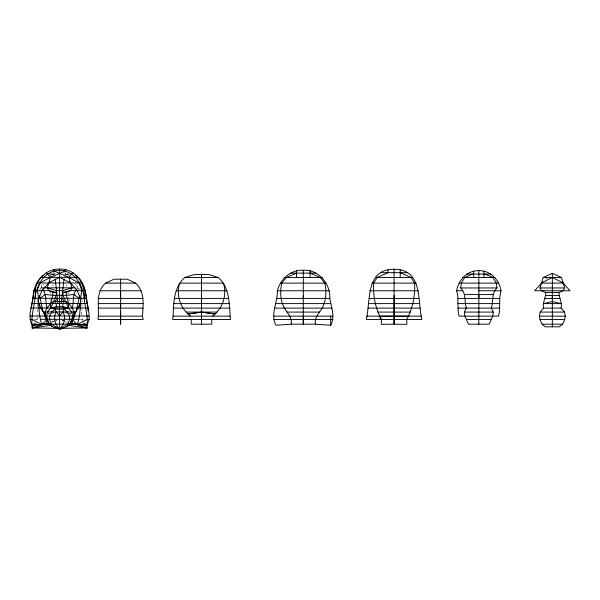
<?xml version="1.0" encoding="UTF-8"?>
<svg xmlns="http://www.w3.org/2000/svg" width="600" height="600" viewBox="0 0 600 600"><rect width="100%" height="100%" fill="white"/><g stroke="black" fill="none" stroke-linecap="round" stroke-linejoin="round"><path stroke-width="0.45" stroke-dasharray="3 2.25" d="M69.09 300.81L69.113 299.13M81.51 315.127L81.915 308.88M49.852 275.19L52.463 274.388L52.71 271.335M41.895 284.603L41.46 287.835L39.787 289.515M50.633 294.038L50.865 292.335M37.553 316.853L37.005 319.327L35.685 321.683M48.097 273.233L52.463 274.388L52.77 273L56.182 273M52.635 286.343L53.258 284.625M54.578 276.495L53.43 273.96L54.21 271.875M64.605 276.495L65.752 273.96L64.972 271.875M34.365 324.045L35.242 322.47M76.718 289.237L77.722 287.835L77.287 284.603M39.983 289.245L43.605 284.377M545.768 279.157L547.065 278.025M50.242 275.31L53.43 273.96M51.922 322.26L53.633 321.608M54.48 321.285L57.037 320.303M51.63 321.84L56.94 320.16M64.942 274.388L71.085 273.233M82.485 323.993L86.115 323.97M63 273L66.412 273M48.218 273.96L55.193 273.96M70.965 273.96L65.752 273.96L68.94 275.31M52.463 274.388L55.133 274.388M43.11 287.835L41.46 287.835L42.465 289.237M34.29 319.327L39.075 319.327M80.108 319.327L84.892 319.327M36.735 323.962L33.075 323.962L36.697 323.993M82.448 323.962L86.108 323.962M64.927 312.728L68.49 313.237M64.92 312.735L68.475 313.252M66.72 274.388L69.33 275.19M62.242 320.16L67.552 321.84M62.145 320.303L64.703 321.285M65.55 321.608L67.252 322.26M77.722 287.835L79.395 289.515M75.578 284.377L79.2 289.245M83.498 321.683L82.177 319.327L81.63 316.853M83.94 322.47L84.817 324.045M65.925 284.625L66.54 286.343M68.317 292.335L68.55 294.038M37.267 308.88L37.672 315.127M50.062 299.13L50.085 300.81M81.975 299.153L81.975 302.625M81.975 304.388L81.975 307.087M37.207 299.153L37.207 302.625M37.207 304.388L37.207 307.087M49.823 313.38L48.045 313.635L49.8 313.358M54.262 312.735L50.707 313.252L54.248 312.728M71.16 313.612L69.383 313.358L71.137 313.635"/><path stroke-width="0.9" d="M79.725 295.74C76.53 308.145 75.345 326.73 59.588 329.145L59.595 269.1C75.067 268.365 86.093 283.688 84.195 298.29C84.863 307.267 88.275 316.043 87.023 325.132L69.63 324.18M120.615 312.082L120.615 324.18L120.615 279.195M120.615 308.108L120.615 303.608M120.615 298.41L120.615 290.76M201.532 319.447L201.532 316.147M201.532 303.608L201.525 274.507L201.532 277.462M201.532 290.76L201.532 287.962M303.293 316.147L303.285 324.18L303.293 270.263C318.495 269.235 330.555 283.785 329.82 298.41C331.178 307.207 335.415 316.778 330.72 325.252L315.293 324.18L291.293 324.18L275.858 325.252C270.225 314.235 277.71 302.265 277.388 290.76C280.335 279.03 290.85 269.505 303.285 270.263M394.08 269.91L394.08 269.22C365.43 269.265 370.74 300.24 366.33 319.447L421.822 319.447C417.42 300.24 422.73 269.265 394.08 269.22L394.08 324.18L406.853 324.337L406.77 319.447C412.635 308.655 415.327 295.395 414.548 283.11L411.007 277.462L400.215 272.685M478.838 324.18L478.838 270.608C467.197 270.472 458.482 279.705 456.638 290.76C459.105 299.07 456.893 307.763 459.127 316.147L498.54 316.147C500.775 307.763 498.562 299.07 501.03 290.76C499.192 279.705 490.47 270.472 478.838 270.608M552.345 326.82L552.345 273.382L561.472 277.462L564.705 287.962L563.13 290.76L558.908 292.53L545.783 292.53L541.56 290.76L539.985 287.962L543.217 277.462L552.345 273.382M173.085 316.147C173.58 302.722 173.828 286.972 184.83 277.462L194.4 274.507L208.657 274.507L218.228 277.462C230.325 287.843 229.028 305.077 230.46 319.447L172.597 319.447L173.085 316.147L229.965 316.147M50.468 324.173L32.16 325.132C27.465 316.65 31.703 307.087 33.068 298.29C33.172 289.92 36.352 280.222 43.508 275.415M69.645 323.962L77.88 323.962L46.815 324.218L46.898 319.327C42.068 312.51 41.648 303.608 39.457 295.74M387.945 269.91L387.945 272.685L377.153 277.462L373.612 283.11C372.832 295.395 375.525 308.655 381.382 319.447L381.3 324.337L394.08 324.18L394.08 295.47M42.142 324.03L47.595 324.06L32.16 325.132C30.773 313.485 36.098 302.317 35.197 290.64C36.652 278.513 47.22 268.695 59.588 269.1L59.595 270.487C74.49 270.233 82.92 285.18 84.195 298.29M59.595 270.487C47.955 270.353 39.24 279.585 37.395 290.64C39.735 301.822 37.785 313.545 41.91 324.525L47.138 319.327L72.045 319.327L77.273 324.525L87.338 319.327L89.183 319.327C89.453 312.15 87.442 305.257 86.115 298.29C86.01 289.92 82.823 280.222 75.675 275.415M66.675 326.7L69.9 324.06L71.977 319.327L72.555 316.028L71.782 311.962L68.392 307.98C69.57 302.572 66.225 297.72 66.157 292.403L70.373 290.64L85.492 290.64M545.783 292.53C545.707 297.84 542.362 302.692 543.548 308.108L540.15 312.082L539.377 316.147L539.955 319.447L542.033 324.18L545.257 326.82L559.433 326.82L562.658 324.18L564.735 319.447L565.312 316.147L564.54 312.082L561.143 308.108C562.327 302.692 558.982 297.84 558.908 292.53M484.995 274.08L492.96 277.462L496.312 283.11L496.972 287.962C491.317 293.355 493.47 301.327 491.362 308.108L493.29 312.082L492.735 316.147L489.225 324.18L468.442 324.18L464.94 316.147L464.377 312.082L466.305 308.108C464.197 301.327 466.35 293.355 460.702 287.962L461.355 283.11L464.707 277.462L472.673 274.08M64.035 278.955L61.177 303.487M142.47 316.147C143.28 304.793 144.968 291.585 135.562 283.11L127.245 279.195L113.985 279.195L105.66 283.11C94.665 292.478 99.727 307.237 98.025 319.447L143.197 319.447L142.47 316.147L98.752 316.147M71.82 320.903L71.94 319.327L79.2 319.327M315.293 324.18C314.31 317.603 319.072 313.215 322.163 308.108C326.31 300.472 326.715 291.45 324.803 283.11L320.265 277.462L310.11 273.127M33.682 290.64L48.802 290.64L53.025 292.403C52.957 297.72 49.605 302.572 50.79 307.98L47.4 311.962L46.627 316.028L47.205 319.327L49.282 324.06L52.5 326.7L59.588 329.145L67.823 324.06L69.645 319.365L69.39 316.028L67.605 311.962L64.102 309.15L62.648 306.615L63.037 303.487L64.373 301.597L65.955 301.447C70.605 304.815 74.468 310.095 74.55 316.028L72.285 319.327L72.052 320.903M55.148 278.955L56.557 290.64L56.153 295.35L50.79 307.98L55.08 309.15L64.102 309.15L68.392 307.98L63.03 295.35L62.625 290.64L71.948 287.835L68.715 277.343L54.472 271.178L53.453 269.79M31.23 307.98L33.93 291.487M52.5 326.7L49.2 324.06L44.633 316.028C44.715 310.095 48.578 304.815 53.227 301.447L64.373 301.597L61.927 298.29M74.047 311.962L73.485 316.028L69.975 324.06M34.987 298.29L36.3 290.64L40.043 282.99L50.468 277.343L64.71 271.178L65.73 269.79M77.273 324.525C81.398 313.545 79.448 301.822 81.787 290.64L79.14 282.99L68.715 277.343L73.02 272.565M72.12 307.98C74.332 301.808 71.948 294.42 76.718 289.237M53.025 292.403L56.407 292.403L48.802 290.64L47.227 287.835L50.468 277.343L46.162 272.565M64.102 309.15L62.843 311.962C66.517 317.572 63.93 324.728 59.588 329.145L51.36 324.06L49.537 319.365L49.785 316.028L51.578 311.962L55.08 309.15L56.535 306.615L56.137 303.487L54.81 301.597L57.255 298.29L56.557 290.64L47.227 287.835M89.183 319.327L87.023 325.132L71.588 324.06L72.367 324.218L72.285 319.327L74.55 316.028L73.5 317.347M38.812 298.29L41.932 290.64L49.778 281.858M55.08 309.15L56.34 311.962C52.657 317.572 55.252 324.728 59.588 329.145M80.445 303.487L76.012 311.962L43.17 311.962L40.718 307.98L38.265 301.755M34.102 290.64L35.182 288.345M57.765 328.312L32.16 327.975L33.922 324.832M71.948 287.835L70.373 290.64L62.775 292.403L66.157 292.403M78.855 306.487L80.295 304.237M212.61 316.147C222.667 308.468 227.19 295.32 223.425 283.11L179.632 283.11C175.868 295.32 180.39 308.468 190.44 316.147M62.843 311.962L59.588 316.02L56.34 311.962M542.528 281.978L534.69 290.76L570 290.76L562.162 281.978M39.848 298.29L45.428 294.457L52.793 295.35L66.39 295.35L73.755 294.457L79.335 298.29M48.48 282.99L59.595 277.343L70.703 282.99L77.242 290.64L80.37 298.29M296.468 273.127L286.312 277.462L281.775 283.11C279.862 291.45 280.267 300.472 284.415 308.108C287.505 313.215 292.267 317.603 291.293 324.18M46.815 324.218L49.373 323.235M32.16 324.765L32.16 327.975L47.205 323.235M50.79 307.98L56.535 306.615L62.648 306.615L68.392 307.98M188.205 314.017L201.525 312.082L214.875 313.987M32.16 327.975L51.36 325.237M188.175 313.987L201.525 312.082L214.853 314.017M60.502 328.327L87.023 327.975L87.023 323.962M380.655 272.685L407.505 272.685M290.925 273.127L315.66 273.127M466.59 274.08L491.077 274.08M40.53 277.343L78.653 277.343M184.83 277.462L218.228 277.462M284.228 277.462L322.35 277.462M375.413 277.462L412.74 277.462M462.638 277.462L495.03 277.462M543.217 277.462L561.472 277.462M37.035 282.99L82.148 282.99M105.66 283.11L135.562 283.11M280.733 283.11L325.845 283.11M371.873 283.11L416.28 283.11M459.285 283.11L498.382 283.11M43.11 287.835L75.248 287.835M460.702 287.962L496.972 287.962M539.985 287.962L564.705 287.962M56.557 290.64L62.625 290.64M99.968 290.76L141.262 290.76M176.04 290.76L227.017 290.76M277.388 290.76L329.197 290.76M369.683 290.76L418.47 290.76M456.638 290.76L462.713 290.76M478.838 290.76L501.03 290.76M464.67 294.577L492.998 294.577M545.543 295.47L559.14 295.47M32.588 298.29L86.595 298.29L87.802 307.087M98.227 298.41L142.995 298.41M174.525 298.41L228.532 298.41M276.555 298.41L329.82 298.41M369.472 298.41L418.68 298.41M458.055 298.41L499.612 298.41M544.665 298.41L560.025 298.41M31.973 303.487L87.21 303.487M98.227 303.608L142.995 303.608M173.91 303.608L229.147 303.608M275.79 303.608L330.788 303.608M368.888 303.608L419.272 303.608M457.875 303.608L499.793 303.608M30.915 307.98L88.267 307.98M98.227 308.108L142.995 308.108M173.167 308.108L229.89 308.108M274.612 308.108L331.965 308.108M367.972 308.108L420.18 308.108M457.972 308.108L499.695 308.108M543.548 308.108L561.143 308.108M186.172 312.082L216.885 312.082M286.868 312.082L319.71 312.082M377.835 312.082L410.325 312.082M464.377 312.082L493.29 312.082M540.15 312.082L564.54 312.082M30.037 316.028L89.145 316.028M273.735 316.147L332.843 316.147M366.683 316.147L421.47 316.147M539.377 316.147L565.312 316.147M30 319.327L31.845 319.327L41.91 324.525M40.62 319.327L47.46 319.327M273.697 319.447L332.88 319.447M466.38 319.447L491.287 319.447M539.955 319.447L564.735 319.447M41.303 323.962L50.445 323.962M542.033 324.18L562.658 324.18M409.028 316.147L379.125 316.147L381.382 319.447M67.823 325.237L87.023 327.975L85.26 324.832M71.977 323.235L87.023 327.975M69.81 323.235L72.367 324.218M69.405 281.858L70.703 282.99M46.2 318.007L47.242 319.327M43.17 311.962L44.235 313.32M42.465 289.237C47.227 294.42 44.85 301.808 47.062 307.98M44.633 316.028L46.898 319.327L47.13 320.903M38.407 303.487L39.848 305.737M82.92 286.05L84.72 289.875M49.2 324.06L45.69 316.028L45.135 311.962M57.998 303.487L57.255 298.29M85.418 292.335L86.595 298.29M87.953 307.98L87.975 310.665M552.345 295.47L552.345 298.41M478.838 294.577L478.838 298.41M303.285 295.47L303.285 298.41M201.525 295.47L201.532 324.18M59.588 295.35L59.588 298.29M483.952 271.305L483.952 277.462M473.715 271.305L473.715 277.462M400.215 269.91L400.215 277.462M330.72 316.147L330.72 325.252M310.11 270.697L310.11 277.462M296.468 270.697L296.468 277.462M211.792 319.447L211.792 324.18L191.265 324.18L191.265 319.447M552.345 277.462L541.23 283.11L563.452 283.11L552.345 277.462M552.345 301.567L543.345 303.608L561.345 303.608L552.345 301.567"/></g></svg>
